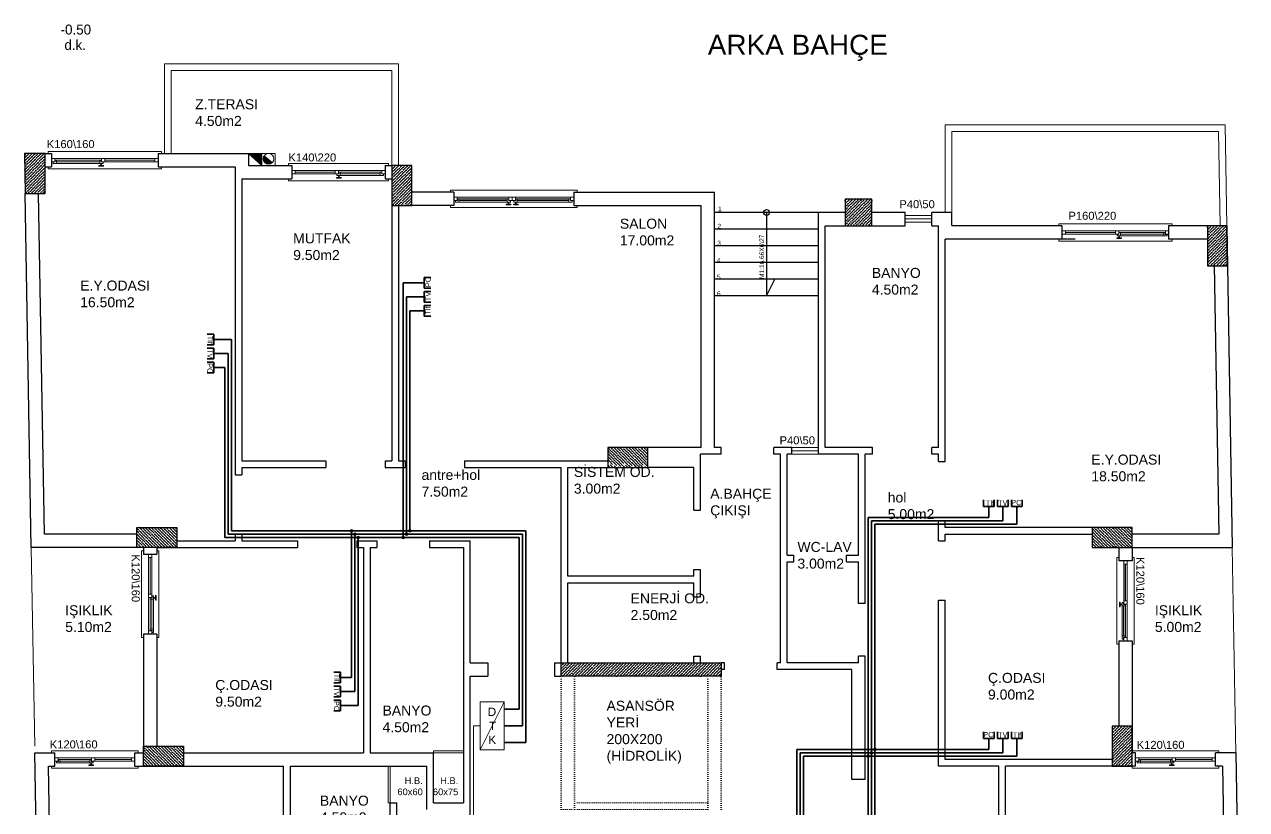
# Model space of a CAD drawing. Header units: millimetres. Extents: x -852 to 3325, y -460 to 1846.
# Drawn here: x -761 to 1072, y 668 to 1846 of the extents above; entities that cross this region are included whole.
import ezdxf

# ---------------------------------------------------------------- set-up
doc = ezdxf.new("R2010")
doc.units = ezdxf.units.MM
doc.linetypes.add('ACAD_ISO07W100', pattern=[3, 0, -3])
for name, color, linetype, lineweight in [('1dış duvar', 19, 'Continuous', 25), ('1YAZI', 24, 'Continuous', 30), ('20', 30, 'Continuous', 0), ('A-AREA-IDEN', 2, 'Continuous', 9), ('ARABA', 143, 'Continuous', 13), ('BACA', 62, 'Continuous', 20), ('ELEKTRİK MALZEME', 150, 'Continuous', 13), ('KAPI-PEN', 16, 'Continuous', 9), ('KOLON', 237, 'Continuous', 30), ('OLCU', 2, 'Continuous', 25), ('ölçü', 56, 'Continuous', 25)]:
    doc.layers.add(name, color=color, linetype=linetype, lineweight=lineweight)
doc.layers.add('IFF-FURN-DETAIL', color=4, linetype='Continuous')
doc.layers.add('TEFRIS', color=253, linetype='Continuous', true_color=0xb3b3b3)
doc.layers.get('OLCU').off()
doc.layers.get('TEFRIS').off()
doc.styles.add('Arial_2', font='arial.ttf', dxfattribs={"height": 0.4})
doc.styles.get("Standard").update_dxf_attribs({"font": 'arial.ttf'})

# ---------------------------------------------------------------- blocks, each defined once
blk = doc.blocks.new('PENCERE120-flat-18')
at = {"layer": 'KAPI-PEN'}
for p, q in [((3113853.2, -2789748.4), (3113898.2, -2789748.4)), ((3113853.2, -2789748.6), (3113898.2, -2789748.6)), ((3113905.7, -2789750.9), (3113960.7, -2789750.9)), ((3113905.7, -2789751.1), (3113960.7, -2789751.1)), ((3113850.7, -2789753.5), (3113900.7, -2789753.5))]:
    blk.add_line(p, q, dxfattribs=at)
for points in [[(3113845.7, -2789751), (3113845.7, -2789741), (3113840.7, -2789741), (3113840.7, -2789738), (3113965.7, -2789738), (3113970.7, -2789738), (3113970.7, -2789741), (3113965.7, -2789741), (3113965.7, -2789761), (3113970.7, -2789761), (3113970.7, -2789764), (3113845.7, -2789764), (3113840.7, -2789764), (3113840.7, -2789761), (3113845.7, -2789761)], [(3113845.7, -2789753.5), (3113850.7, -2789753.5), (3113850.7, -2789748.5), (3113845.7, -2789748.5)], [(3113853.2, -2789746), (3113898.2, -2789746), (3113898.2, -2789751), (3113853.2, -2789751)], [(3113900.7, -2789753.5), (3113905.7, -2789753.5), (3113905.7, -2789748.5), (3113900.7, -2789748.5)], [(3113905.7, -2789748.5), (3113960.7, -2789748.5), (3113960.7, -2789753.5), (3113905.7, -2789753.5)], [(3113960.7, -2789753.5), (3113965.7, -2789753.5), (3113965.7, -2789748.5), (3113960.7, -2789748.5)]]:
    blk.add_lwpolyline(points, close=True, dxfattribs=at)
for points in [[(3113851.1, -2789751), (3113853.2, -2789751), (3113853.2, -2789746), (3113848.2, -2789746), (3113848.2, -2789748.1)], [(3113851.1, -2789751), (3113851.1, -2789748.1), (3113848.2, -2789748.1)], [(3113900.7, -2789746), (3113900.7, -2789743), (3113903.7, -2789743), (3113903.7, -2789742), (3113896.7, -2789742), (3113896.7, -2789743), (3113899.7, -2789743), (3113899.7, -2789746)], [(3113900.4, -2789751), (3113898.2, -2789751), (3113898.2, -2789746), (3113903.2, -2789746), (3113903.2, -2789748.1)], [(3113900.4, -2789751), (3113900.4, -2789748.1), (3113903.2, -2789748.1)]]:
    blk.add_lwpolyline(points, dxfattribs=at)
blk = doc.blocks.new('150')
at = {"layer": 'KAPI-PEN'}
for p, q in [((-52366.6, 1250), (-52426.6, 1250)), ((-52366.6, 1249.8), (-52426.6, 1249.8)), ((-52296.6, 1252.4), (-52361.6, 1252.4)), ((-52299.1, 1247.5), (-52359.1, 1247.5)), ((-52299.1, 1247.3), (-52359.1, 1247.3))]:
    blk.add_line(p, q, dxfattribs=at)
for points in [[(-52291.6, 1249.9), (-52291.6, 1239.9), (-52286.6, 1239.9), (-52286.6, 1236.9), (-52431.6, 1236.9), (-52436.6, 1236.9), (-52436.6, 1239.9), (-52431.6, 1239.9), (-52431.6, 1259.9), (-52436.6, 1259.9), (-52436.6, 1262.9), (-52291.6, 1262.9), (-52286.6, 1262.9), (-52286.6, 1259.9), (-52291.6, 1259.9)], [(-52426.6, 1252.4), (-52431.6, 1252.4), (-52431.6, 1247.4), (-52426.6, 1247.4)], [(-52366.6, 1247.4), (-52426.6, 1247.4), (-52426.6, 1252.4), (-52366.6, 1252.4)], [(-52361.6, 1252.4), (-52366.6, 1252.4), (-52366.6, 1247.4), (-52361.6, 1247.4)], [(-52299.1, 1244.9), (-52359.1, 1244.9), (-52359.1, 1249.9), (-52299.1, 1249.9)], [(-52291.6, 1252.4), (-52296.6, 1252.4), (-52296.6, 1247.4), (-52291.6, 1247.4)]]:
    blk.add_lwpolyline(points, close=True, dxfattribs=at)
for points in [[(-52361.2, 1249.9), (-52361.2, 1247.1), (-52364.1, 1247.1)], [(-52361.2, 1249.9), (-52359.1, 1249.9), (-52359.1, 1244.9), (-52364.1, 1244.9), (-52364.1, 1247.1)], [(-52296.9, 1249.9), (-52299.1, 1249.9), (-52299.1, 1244.9), (-52294.1, 1244.9), (-52294.1, 1247.1)], [(-52296.9, 1249.9), (-52296.9, 1247.1), (-52294.1, 1247.1)], [(-52361.6, 1244.9), (-52361.6, 1241.9), (-52364.6, 1241.9), (-52364.6, 1240.9), (-52357.6, 1240.9), (-52357.6, 1241.9), (-52360.6, 1241.9), (-52360.6, 1244.9)]]:
    blk.add_lwpolyline(points, dxfattribs=at)
blk = doc.blocks.new('PENCERE 220-flat-11')
at = {"layer": 'KAPI-PEN'}
for p, q in [((-2789959.3, -3113689.9), (-2789979.3, -3113689.9)), ((-2789971.8, -3113694.9), (-2789971.8, -3113772.4)), ((-2789966.9, -3113697.4), (-2789966.9, -3113769.9)), ((-2789966.7, -3113697.4), (-2789966.7, -3113769.9)), ((-2789969.4, -3113777.4), (-2789969.4, -3113777.4)), ((-2789969.2, -3113777.4), (-2789969.2, -3113777.4)), ((-2789971.8, -3113864.9), (-2789971.8, -3113782.4)), ((-2789966.9, -3113862.4), (-2789966.9, -3113784.9)), ((-2789966.7, -3113862.4), (-2789966.7, -3113784.9)), ((-2789959.3, -3113869.9), (-2789979.3, -3113869.9))]:
    blk.add_line(p, q, dxfattribs=at)
for points in [[(-2789969.3, -3113869.9), (-2789959.3, -3113869.9), (-2789959.3, -3113874.9), (-2789956.3, -3113874.9), (-2789956.3, -3113689.9), (-2789956.3, -3113684.9), (-2789959.3, -3113684.9), (-2789959.3, -3113689.9), (-2789979.3, -3113689.9), (-2789979.3, -3113684.9), (-2789982.3, -3113684.9), (-2789982.3, -3113869.9), (-2789982.3, -3113874.9), (-2789979.3, -3113874.9), (-2789979.3, -3113869.9)], [(-2789971.8, -3113689.9), (-2789971.8, -3113694.9), (-2789966.8, -3113694.9), (-2789966.8, -3113689.9)], [(-2789964.3, -3113697.4), (-2789964.3, -3113769.9), (-2789969.3, -3113769.9), (-2789969.3, -3113697.4)], [(-2789971.8, -3113777.4), (-2789971.8, -3113772.4), (-2789966.8, -3113772.4), (-2789966.8, -3113777.4)], [(-2789971.8, -3113782.4), (-2789971.8, -3113777.4), (-2789966.8, -3113777.4), (-2789966.8, -3113782.4)], [(-2789966.8, -3113777.4), (-2789966.8, -3113777.4), (-2789971.8, -3113777.4), (-2789971.8, -3113777.4)], [(-2789964.3, -3113862.4), (-2789964.3, -3113784.9), (-2789969.3, -3113784.9), (-2789969.3, -3113862.4)], [(-2789971.8, -3113869.9), (-2789971.8, -3113864.9), (-2789966.8, -3113864.9), (-2789966.8, -3113869.9)]]:
    blk.add_lwpolyline(points, close=True, dxfattribs=at)
for points in [[(-2789969.3, -3113695.2), (-2789966.5, -3113695.2), (-2789966.5, -3113692.4)], [(-2789969.3, -3113695.2), (-2789969.3, -3113697.4), (-2789964.3, -3113697.4), (-2789964.3, -3113692.4), (-2789966.5, -3113692.4)], [(-2789969.3, -3113772.1), (-2789969.3, -3113769.9), (-2789964.3, -3113769.9), (-2789964.3, -3113774.9), (-2789966.5, -3113774.9)], [(-2789969.3, -3113772.1), (-2789966.5, -3113772.1), (-2789966.5, -3113774.9)], [(-2789964.3, -3113772.4), (-2789961.3, -3113772.4), (-2789961.3, -3113775.4), (-2789960.3, -3113775.4), (-2789960.3, -3113768.4), (-2789961.3, -3113768.4), (-2789961.3, -3113771.4), (-2789964.3, -3113771.4)], [(-2789969.3, -3113782.7), (-2789969.3, -3113784.9), (-2789964.3, -3113784.9), (-2789964.3, -3113779.9), (-2789966.5, -3113779.9)], [(-2789969.3, -3113782.7), (-2789966.5, -3113782.7), (-2789966.5, -3113779.9)], [(-2789964.3, -3113782.4), (-2789961.3, -3113782.4), (-2789961.3, -3113779.4), (-2789960.3, -3113779.4), (-2789960.3, -3113786.4), (-2789961.3, -3113786.4), (-2789961.3, -3113783.4), (-2789964.3, -3113783.4)], [(-2789969.3, -3113864.6), (-2789969.3, -3113862.4), (-2789964.3, -3113862.4), (-2789964.3, -3113867.4), (-2789966.5, -3113867.4)], [(-2789969.3, -3113864.6), (-2789966.5, -3113864.6), (-2789966.5, -3113867.4)]]:
    blk.add_lwpolyline(points, dxfattribs=at)
blk = doc.blocks.new('140-5561')
at = {"layer": 'KAPI-PEN'}
for p, q in [((25481.2, 51364.4), (25481.2, 51439.4)), ((25481.4, 51364.4), (25481.4, 51439.4)), ((25478.8, 51289.4), (25478.8, 51359.4)), ((25483.7, 51291.9), (25483.7, 51356.9)), ((25483.9, 51291.9), (25483.9, 51356.9))]:
    blk.add_line(p, q, dxfattribs=at)
for points in [[(25481.3, 51284.4), (25491.3, 51284.4), (25491.3, 51279.4), (25494.3, 51279.4), (25494.3, 51444.4), (25494.3, 51449.4), (25491.3, 51449.4), (25491.3, 51444.4), (25471.3, 51444.4), (25471.3, 51449.4), (25468.3, 51449.4), (25468.3, 51284.4), (25468.3, 51279.4), (25471.3, 51279.4), (25471.3, 51284.4)], [(25478.8, 51439.4), (25478.8, 51444.4), (25483.8, 51444.4), (25483.8, 51439.4)], [(25483.8, 51364.4), (25483.8, 51439.4), (25478.8, 51439.4), (25478.8, 51364.4)], [(25478.8, 51359.4), (25478.8, 51364.4), (25483.8, 51364.4), (25483.8, 51359.4)], [(25486.3, 51291.9), (25486.3, 51356.9), (25481.3, 51356.9), (25481.3, 51291.9)], [(25478.8, 51284.4), (25478.8, 51289.4), (25483.8, 51289.4), (25483.8, 51284.4)]]:
    blk.add_lwpolyline(points, close=True, dxfattribs=at)
for points in [[(25481.3, 51359.1), (25484.1, 51359.1), (25484.1, 51361.9)], [(25481.3, 51359.1), (25481.3, 51356.9), (25486.3, 51356.9), (25486.3, 51361.9), (25484.1, 51361.9)], [(25486.3, 51359.4), (25489.3, 51359.4), (25489.3, 51362.4), (25490.3, 51362.4), (25490.3, 51355.4), (25489.3, 51355.4), (25489.3, 51358.4), (25486.3, 51358.4)], [(25481.3, 51289.8), (25481.3, 51291.9), (25486.3, 51291.9), (25486.3, 51286.9), (25484.1, 51286.9)], [(25481.3, 51289.8), (25484.1, 51289.8), (25484.1, 51286.9)]]:
    blk.add_lwpolyline(points, dxfattribs=at)

msp = doc.modelspace()

# ---------------------------------------------------------------- hatches: boundary and pattern name
at = {"layer": 'BACA'}
for points in [[(-405.2, 1634.6), (-405.2, 1652.6), (-425.2, 1652.6)], [(-401.3, 1649.7), (-389.1, 1639.4, -0.698933), (-403.2, 1644.6, -0.177209)]]:
    msp.add_hatch(color=256, dxfattribs=at).paths.add_polyline_path(points)
at = {"layer": 'IFF-FURN-DETAIL'}
h = msp.add_hatch(color=256, dxfattribs=at)
h.dxf.hatch_style = 1
h.paths.add_polyline_path([(-268.8, 1086.5, 1), (-272.8, 1086.5, 1)])
h = msp.add_hatch(color=256, dxfattribs=at)
h.dxf.hatch_style = 1
h.paths.add_polyline_path([(-263.8, 1081.5, 1), (-267.8, 1081.5, 1)])
h = msp.add_hatch(color=256, dxfattribs=at)
h.dxf.hatch_style = 1
h.paths.add_polyline_path([(-186.3, 1081.5, 1), (-190.3, 1081.5, 1)])
h = msp.add_hatch(color=256, dxfattribs=at)
h.dxf.hatch_style = 1
h.paths.add_polyline_path([(-181.3, 1086.5, 1), (-185.3, 1086.5, 1)])
h = msp.add_hatch(color=256, dxfattribs=at)
h.dxf.hatch_style = 1
h.paths.add_polyline_path([(-258.8, 1076.5, 1), (-262.8, 1076.5, 1)])
h = msp.add_hatch(color=256, dxfattribs=at)
h.dxf.hatch_style = 1
h.paths.add_polyline_path([(-191.3, 1076.5, 1), (-195.3, 1076.5, 1)])
h = msp.add_hatch(color=256, dxfattribs=at)
h.dxf.hatch_style = 1
h.paths.add_polyline_path([(511.2, 753.5, 1), (507.2, 753.5, 1)])
h = msp.add_hatch(color=256, dxfattribs=at)
h.dxf.hatch_style = 1
h.paths.add_polyline_path([(516.2, 758.5, 1), (512.2, 758.5, 1)])
h = msp.add_hatch(color=256, dxfattribs=at)
h.dxf.hatch_style = 1
h.paths.add_polyline_path([(506.2, 748.5, 1), (502.2, 748.5, 1)])
at = {"layer": 'KOLON', "lineweight": 25}
h = msp.add_hatch(dxfattribs=at)
h.set_pattern_fill('ANSI36', color=0)
h.set_pattern_definition([(45, (38298.197, 1851.9285), (1.68379802, 6.17392608), [7.9375, -1.5875, 0, -1.5875])])
h.paths.add_polyline_path([(-760.3, 1592.6), (-730.3, 1592.6), (-730.3, 1652.6), (-761.3, 1652.6)])
h = msp.add_hatch(dxfattribs=at)
h.set_pattern_fill('ANSI36', color=0)
h.set_pattern_definition([(45, (38848.2824, 1833.9578), (1.68379802, 6.17392608), [7.9375, -1.5875, 0, -1.5875])])
h.paths.add_polyline_path([(-210.2, 1574.7), (-180.2, 1574.7), (-180.2, 1634.6), (-210.2, 1634.6)])
h = msp.add_hatch(dxfattribs=at)
h.set_pattern_fill('ANSI36', color=0)
h.set_pattern_definition([(45, (37844.5237, -242.2928), (1.68379802, 6.17392608), [7.9375, -1.5875, 0, -1.5875])])
h.paths.add_polyline_path([(469.8, 1584), (469.8, 1544), (509.8, 1544), (509.8, 1584)])
h = msp.add_hatch(dxfattribs=at)
h.set_pattern_fill('ANSI36', color=0)
h.set_pattern_definition([(45, (40071.3233, 1743.2797), (1.68379802, 6.17392608), [7.9375, -1.5875, 0, -1.5875])])
h.paths.add_polyline_path([(1012.8, 1484), (1042.9, 1484), (1041.8, 1544), (1012.8, 1544)])
h = msp.add_hatch(dxfattribs=at)
h.set_pattern_fill('ANSI36', color=0, angle=-90)
h.set_pattern_definition([(315, (372.8274, -37847.035), (6.17392608, -1.68379802), [7.9375, -1.5875, 0, -1.5875])])
h.paths.add_polyline_path([(113.5, 1211.5), (113.5, 1181.5), (173.5, 1181.5), (173.5, 1211.5)])
h = msp.add_hatch(dxfattribs=at)
h.set_pattern_fill('ANSI36', color=0, angle=90)
h.set_pattern_definition([(135, (-567.0084, 40119.961), (-6.17392608, 1.68379802), [7.9375, -1.5875, 0, -1.5875])])
h.paths.add_polyline_path([(-592.7, 1061.5), (-592.7, 1091.5), (-532.7, 1091.5), (-532.7, 1061.5)])
h = msp.add_hatch(dxfattribs=at)
h.set_pattern_fill('ANSI36', color=0, angle=90)
h.set_pattern_definition([(135, (640.4916, 40119.961), (-6.17392608, 1.68379802), [7.9375, -1.5875, 0, -1.5875])])
h.paths.add_polyline_path([(899.8, 1061.5), (899.8, 1091.5), (839.8, 1091.5), (839.8, 1061.5)])
h = msp.add_hatch(dxfattribs=at)
h.set_pattern_fill('ANSI36', color=0)
h.set_pattern_definition([(45, (40236.5206, -272.2928), (1.68379802, 6.17392608), [7.9375, -1.5875, 0, -1.5875])])
h.paths.add_polyline_path([(43.5, 868.5), (43.5, 888.5), (283.5, 888.5), (283.5, 868.5)])
h = msp.add_hatch(dxfattribs=at)
h.set_pattern_fill('ANSI36', color=0)
h.set_pattern_definition([(45, (39928.2824, 992.756), (1.68379802, 6.17392608), [7.9375, -1.5875, 0, -1.5875])])
h.paths.add_polyline_path([(869.8, 733.5), (899.8, 733.5), (899.8, 793.5), (869.8, 793.5)])
h = msp.add_hatch(dxfattribs=at)
h.set_pattern_fill('ANSI36', color=0, angle=90)
h.set_pattern_definition([(135, (-557.0084, 39791.961), (-6.17392608, 1.68379802), [7.9375, -1.5875, 0, -1.5875])])
h.paths.add_polyline_path([(-582.7, 733.5), (-582.7, 763.5), (-522.7, 763.5), (-522.7, 733.5)])

# ---------------------------------------------------------------- linework, layer by layer
at = {"layer": '1dış duvar', "color": 0}
for p, q in [((-730.3, 1652.6), (-720.8, 1652.6)), ((-560.8, 1652.6), (-425.2, 1652.6)), ((-425.2, 1652.6), (-425.2, 1634.6)), ((-730.3, 1632.6), (-720.8, 1632.6)), ((-425.2, 1634.6), (-360.2, 1634.6)), ((273.6, 1211.5), (273.6, 1594.7)), ((-751.1, 1061.5), (-760.3, 1592.6)), ((253.6, 1211.5), (253.6, 1574.7)), ((429.8, 1201.5), (429.8, 1564)), ((469.8, 1564), (429.8, 1564)), ((559.8, 1564), (509.8, 1564)), ((559.8, 1544), (559.8, 1564)), ((629.8, 1564), (599.8, 1564)), ((439.8, 1211.5), (439.8, 1544)), ((439.8, 1544), (559.8, 1544)), ((599.8, 1544), (609.8, 1544)), ((389.8, 1201.5), (389.8, 1211.5)), ((252.5, 1117.5), (252.5, 1201.5)), ((372.5, 888.5), (372.5, 1201.5)), ((382.5, 1050), (382.5, 1201.5)), ((-592.7, 1081.5), (-731.4, 1081.5)), ((619.8, 1081.5), (839.8, 1081.5)), ((-92.7, 888.5), (-92.7, 1071.5)), ((-582.7, 1061.5), (-751.1, 1061.5)), ((-252.7, 1061.5), (-252.7, 753.5)), ((-242.7, 1061.5), (-242.7, 753.5)), ((-102.7, 1061.5), (-102.7, 678.5)), ((899.8, 1061.5), (1050.1, 1061.5)), ((252.5, 987.5), (252.5, 1028.5)), ((382.5, 888.5), (382.5, 1040)), ((43.5, 1008.5), (43.5, 1008.5)), ((53.5, 1008.5), (242.5, 1008.5)), ((252.5, 888.5), (252.5, 898.5)), ((499.8, 713.5), (499.8, 898.5)), ((33.5, 888.5), (43.5, 888.5)), ((43.5, 888.5), (113.5, 888.5)), ((288.5, 888.5), (283.5, 888.5)), ((372.5, 888.5), (367.5, 888.5)), ((489.8, 888.5), (382.5, 888.5)), ((33.5, 868.5), (43.5, 868.5)), ((288.5, 878.5), (283.5, 878.5)), ((479.8, 878.5), (367.5, 878.5)), ((-362.7, 733.5), (-362.7, 423.5)), ((699.8, 562.5), (699.8, 733.5)), ((709.8, 562.5), (709.8, 733.5)), ((-212.7, 423.5), (-212.7, 678.5)), ((-212.7, 678.5), (-202.7, 678.5)), ((-147.7, 678.5), (-102.7, 678.5))]:
    msp.add_line(p, q, dxfattribs=at)
for points in [[(-720.8, 1652.6), (-720.8, 1632.6)], [(-560.8, 1652.6), (-560.8, 1632.6)], [(-560.8, 1632.6), (-445.2, 1632.6)], [(-445.2, 1632.6), (-445.2, 1170.5)], [(-360.2, 1634.6), (-360.2, 1614.6)], [(-220.2, 1634.6), (-210.2, 1634.6)], [(-220.2, 1634.6), (-220.2, 1614.6)], [(-435.2, 1614.6), (-360.2, 1614.6)], [(-435.2, 1614.6), (-435.2, 1191.5)], [(-220.2, 1614.6), (-210.2, 1614.6)], [(-210.2, 1622.6), (-210.2, 1191.5)], [(-117.2, 1594.7), (-180.2, 1594.7)], [(-117.2, 1594.7), (-117.2, 1574.7)], [(62.8, 1594.7), (273.6, 1594.7)], [(62.8, 1594.7), (62.8, 1574.7)], [(-731.4, 1081.5), (-740.3, 1592.6)], [(-200.2, 1574.7), (-200.2, 1191.5)], [(-117.2, 1574.7), (-180.2, 1574.7)], [(62.8, 1574.7), (253.6, 1574.7)], [(599.8, 1544), (599.8, 1564)], [(629.8, 1544.3), (629.8, 1564)], [(609.8, 1211.5), (609.8, 1544)], [(794.7, 1544), (629.8, 1544)], [(794.7, 1544), (794.7, 1524)], [(1012.8, 1544), (954.7, 1544)], [(954.7, 1544), (954.7, 1524)], [(1041.8, 1544), (1050.1, 1061.5)], [(619.8, 1190.5), (619.8, 1524)], [(814.7, 1524), (619.8, 1524)], [(1012.8, 1524), (954.7, 1524)], [(1022.9, 1485), (1029.8, 1081.5), (899.8, 1081.5)], [(253.6, 1211.5), (173.5, 1211.5)], [(283.6, 1211.5), (273.6, 1211.5)], [(283.6, 1201.5), (283.6, 1211.5)], [(389.8, 1211.5), (362.6, 1211.5)], [(362.6, 1201.5), (362.6, 1211.5)], [(510.8, 1211.5), (439.8, 1211.5)], [(510.8, 1201.5), (510.8, 1211.5)], [(609.8, 1211.5), (599.8, 1211.5)], [(599.8, 1201.5), (599.8, 1211.5)], [(-435.2, 1191.5), (-309.2, 1191.5)], [(-309.2, 1191.5), (-309.2, 1181.5)], [(-220.2, 1191.5), (-210.2, 1191.5)], [(-220.2, 1191.5), (-220.2, 1181.5)], [(-200.2, 1191.5), (-190.2, 1191.5)], [(-190.2, 1191.5), (-190.2, 1181.5)], [(-101.2, 1191.5), (113.5, 1191.5)], [(-101.2, 1191.5), (-101.2, 1181.5)], [(283.6, 1201.5), (252.5, 1201.5)], [(372.5, 1201.5), (362.6, 1201.5)], [(389.8, 1201.5), (382.5, 1201.5)], [(489.8, 1201.5), (429.8, 1201.5)], [(489.8, 1050), (489.8, 1201.5)], [(510.8, 1201.5), (499.8, 1201.5)], [(499.8, 977.5), (499.8, 1201.5)], [(609.8, 1201.5), (599.8, 1201.5)], [(609.8, 1190.5), (609.8, 1201.5)], [(609.8, 1191.5), (609.8, 1201.5)], [(-435.2, 1181.5), (-309.2, 1181.5)], [(-435.2, 1181.5), (-435.2, 1170.5)], [(-220.2, 1181.5), (-190.2, 1181.5)], [(-101.2, 1181.5), (43.5, 1181.5)], [(43.5, 1008.5), (43.5, 1181.5)], [(53.5, 1181.5), (113.5, 1181.5)], [(53.5, 1018.5), (53.5, 1181.5)], [(242.5, 1181.5), (173.5, 1181.5)], [(242.5, 1117.5), (242.5, 1181.5)], [(609.8, 1190.5), (619.8, 1190.5)], [(-445.2, 1170.5), (-435.2, 1170.5)], [(242.5, 1117.5), (252.5, 1117.5)], [(609.8, 1071.5), (609.8, 1101.5)], [(609.8, 1101.5), (619.8, 1101.5)], [(619.8, 1091.5), (619.8, 1101.5)], [(-445.2, 1081.5), (-445.2, 1071.5)], [(-445.2, 1081.5), (-435.2, 1081.5)], [(-435.2, 1081.5), (-435.2, 1071.5)], [(839.8, 1091.5), (619.8, 1091.5)], [(619.8, 1071.5), (619.8, 1081.5)], [(-532.7, 1071.5), (-445.2, 1071.5)], [(-435.2, 1071.5), (-351.7, 1071.5)], [(-351.7, 1071.5), (-351.7, 1061.5)], [(-262.7, 1071.5), (-232.7, 1071.5)], [(-262.7, 1071.5), (-262.7, 1061.5)], [(-232.7, 1071.5), (-232.7, 1061.5)], [(-153.7, 1071.5), (-92.7, 1071.5)], [(-153.7, 1071.5), (-153.7, 1061.5)], [(609.8, 1071.5), (619.8, 1071.5)], [(-582.7, 1061.5), (-582.7, 1051.5)], [(-582.7, 1051.5), (-562.7, 1051.5)], [(-562.7, 1061.5), (-351.7, 1061.5)], [(-562.7, 1061.5), (-562.7, 1051.5)], [(-262.7, 1061.5), (-252.7, 1061.5)], [(-242.7, 1061.5), (-232.7, 1061.5)], [(-153.7, 1061.5), (-102.7, 1061.5)], [(382.5, 1050), (392.5, 1050)], [(392.5, 1040), (392.5, 1050)], [(471.5, 1050), (489.8, 1050)], [(471.5, 1040), (471.5, 1050)], [(879.8, 1061.5), (879.8, 1041.5)], [(899.8, 1061.5), (899.8, 1041.5)], [(242.5, 1018.5), (242.5, 1028.5)], [(242.5, 1028.5), (252.5, 1028.5)], [(382.5, 1040), (392.5, 1040)], [(471.5, 1040), (489.8, 1040)], [(489.8, 977.5), (489.8, 1040)], [(899.8, 1041.5), (879.8, 1041.5)], [(43.5, 888.5), (43.5, 1008.5)], [(242.5, 1018.5), (53.5, 1018.5)], [(53.5, 888.5), (53.5, 1008.5)], [(242.5, 987.5), (242.5, 1008.5)], [(242.5, 987.5), (252.5, 987.5)], [(499.8, 977.5), (489.8, 977.5)], [(699.8, 733.5), (609.8, 733.5), (609.8, 982.5)], [(609.8, 982.5), (619.8, 982.5)], [(869.9, 743.5), (619.8, 743.5), (619.8, 982.5)], [(-582.7, 931.5), (-582.7, 753.5)], [(-562.7, 931.5), (-582.7, 931.5)], [(-562.7, 931.5), (-562.7, 763.5)], [(879.8, 921.5), (879.8, 793.5)], [(879.8, 921.5), (899.8, 921.5)], [(899.8, 921.5), (899.8, 753.5)], [(242.5, 888.5), (242.5, 898.5)], [(242.5, 898.5), (252.5, 898.5)], [(489.8, 888.5), (489.8, 898.5)], [(499.8, 898.5), (489.8, 898.5)], [(-92.7, 888.5), (-66.5, 888.5)], [(-66.5, 888.5), (-66.5, 868.5)], [(33.5, 888.5), (33.5, 868.5)], [(288.5, 878.5), (288.5, 888.5)], [(367.5, 878.5), (367.5, 888.5)], [(-92.7, 548.5), (-92.7, 868.5)], [(-92.7, 868.5), (-66.5, 868.5)], [(479.8, 713.5), (479.8, 878.5)], [(-745.7, 753.5), (-715.8, 753.5)], [(-729.2, -196.5), (-745.7, 753.5)], [(-715.8, 733.5), (-715.8, 753.5)], [(-595.8, 753.5), (-582.7, 753.5)], [(-595.8, 733.5), (-595.8, 753.5)], [(-522.7, 753.5), (-252.7, 753.5)], [(-242.7, 753.5), (-147.7, 753.5)], [(-147.7, 678.5), (-147.7, 753.5)], [(904.9, 753.5), (899.8, 753.5)], [(904.9, 733.5), (904.9, 753.5)], [(1055.4, 753.5), (1024.9, 753.5)], [(1024.9, 733.5), (1024.9, 753.5)], [(1055.4, 753.5), (1071.6, -196.5)], [(-725.4, 733.5), (-715.8, 733.5)], [(-718.8, 353.5), (-725.4, 733.5)], [(-595.8, 733.5), (-372.7, 733.5)], [(-382.7, 423.5), (-372.7, 423.5), (-372.7, 733.5)], [(-362.7, 733.5), (-157.7, 733.5)], [(-157.7, 668.5), (-157.7, 733.5)], [(699.8, 733.5), (664.8, 733.5)], [(904.9, 733.5), (709.8, 733.5)], [(1035.7, 733.5), (1024.9, 733.5)], [(1035.7, 733.5), (1042.2, 353.5)], [(499.8, 713.5), (479.8, 713.5)], [(-202.7, 563.5), (-202.7, 678.5)]]:
    msp.add_lwpolyline(points, dxfattribs=at)
at = {"layer": '1dış duvar', "color": 0, "lineweight": 20}
for points in [[(-751.1, 1061.5), (-745.9, 763.5)], [(1055.4, 753.5), (1050.1, 1061.5)]]:
    msp.add_lwpolyline(points, dxfattribs=at)
at = {"layer": 'ARABA', "linetype": 'ACAD_ISO07W100'}
for p, q in [((283.5, 668.5), (283.5, 883.5)), ((43.5, 668.5), (43.5, 868.5)), ((263.5, 668.5), (263.5, 868.5))]:
    msp.add_line(p, q, dxfattribs=at)
at = {"layer": 'ARABA'}
for points in [[(-200.2, 1762.1), (-200.2, 1787.1), (-551.1, 1787.2), (-551.1, 1652.6)], [(-200.2, 1634.6), (-200.2, 1787.1), (-551.1, 1787.2), (-551.1, 1652.6)], [(-210.2, 1762.1), (-210.2, 1777.1), (-541.1, 1777.2), (-541.1, 1652.6)], [(-210.2, 1634.6), (-210.2, 1777.1), (-541.1, 1777.2), (-541.1, 1652.6)], [(619.8, 1564), (619.8, 1695.6)], [(1039.3, 1695.6), (619.8, 1695.6)], [(1041.8, 1544), (1039.3, 1695.6)], [(629.8, 1564), (629.8, 1685.6)], [(1029.4, 1685.6), (629.8, 1685.6)], [(1031.8, 1543.8), (1029.4, 1685.6)]]:
    msp.add_lwpolyline(points, dxfattribs=at)
at = {"layer": 'ARABA', "linetype": 'ACAD_ISO07W100'}
for points in [[(43.5, 668.5), (63.5, 668.5), (63.5, 868.5)], [(263.5, 678.5), (63.5, 678.5)], [(263.5, 668.5), (63.5, 668.5)]]:
    msp.add_lwpolyline(points, dxfattribs=at)
at = {"layer": 'BACA'}
for p, q in [((-425.2, 1652.6), (-405.2, 1634.6)), ((-405.2, 1634.6), (-405.2, 1652.6)), ((-385.2, 1634.6), (-385.2, 1652.6))]:
    msp.add_line(p, q, dxfattribs=at)
for points in [[(-405.2, 1634.6), (-425.2, 1634.6), (-425.2, 1652.6), (-405.2, 1652.6)], [(-385.2, 1634.6), (-405.2, 1634.6), (-405.2, 1652.6), (-385.2, 1652.6)]]:
    msp.add_lwpolyline(points, close=True, dxfattribs=at)
msp.add_circle((-395.2, 1644.6), 8, dxfattribs=at)
at = {"layer": 'ELEKTRİK MALZEME', "color": 4, "lineweight": 35}
for p, q in [((-161.9, 1466.7), (-161.9, 1450.7)), ((-161.9, 1466.7), (-151.9, 1466.7)), ((-161.9, 1458.7), (-193.3, 1458.7)), ((-193.3, 1458.7), (-193.3, 1246.9)), ((-161.9, 1450.7), (-151.9, 1450.7)), ((-161.9, 1416.7), (-183.3, 1416.7)), ((-183.3, 1416.7), (-183.3, 1256.9)), ((-161.9, 1408.7), (-161.9, 1424.7)), ((-161.9, 1424.7), (-151.9, 1424.7)), ((-161.9, 1408.7), (-151.9, 1408.7)), ((-477.2, 1381.4), (-487.2, 1381.4)), ((-477.2, 1381.4), (-477.2, 1365.4)), ((-477.2, 1365.4), (-487.2, 1365.4)), ((-477.2, 1373.4), (-450.8, 1373.4)), ((-450.8, 1373.4), (-450.8, 1086.5)), ((-477.2, 1339.4), (-487.2, 1339.4)), ((-477.2, 1323.4), (-477.2, 1339.4)), ((-477.2, 1323.4), (-487.2, 1323.4)), ((-477.2, 1331.4), (-460.8, 1331.4)), ((-460.8, 1331.4), (-460.8, 1076.5)), ((-193.3, 1246.9), (-193.3, 1076.5)), ((-183.3, 1256.9), (-183.3, 1086.5)), ((677, 1122.9), (677, 1132.9)), ((677, 1122.9), (693, 1122.9)), ((685, 1122.9), (685, 1106.5)), ((693, 1122.9), (693, 1132.9)), ((719, 1122.9), (719, 1132.9)), ((735, 1122.9), (719, 1122.9)), ((727, 1122.9), (727, 1096.5)), ((735, 1122.9), (735, 1132.9)), ((504.2, 50.3), (504.2, 1106.5)), ((685, 1106.5), (504.2, 1106.5)), ((-450.8, 1086.5), (-9.6, 1086.5)), ((-270.8, 866.6), (-270.8, 1086.5)), ((-9.6, 768.9), (-9.6, 1086.5)), ((514.2, 92.3), (514.2, 1096.5)), ((727, 1096.5), (514.2, 1096.5)), ((-460.8, 1076.5), (-19.6, 1076.5)), ((-260.8, 824.6), (-260.8, 1076.5)), ((-19.6, 818.9), (-19.6, 1076.5)), ((-287.2, 874.6), (-297.2, 874.6)), ((-287.2, 874.6), (-287.2, 858.6)), ((-287.2, 866.6), (-270.8, 866.6)), ((-287.2, 858.6), (-297.2, 858.6)), ((-287.2, 832.6), (-297.2, 832.6)), ((-287.2, 816.6), (-287.2, 832.6)), ((-287.2, 816.6), (-297.2, 816.6)), ((-287.2, 824.6), (-260.8, 824.6)), ((-41.7, 818.9), (-19.6, 818.9)), ((677, 774.9), (677, 784.9)), ((677, 774.9), (693, 774.9)), ((685, 774.9), (685, 758.5)), ((693, 774.9), (693, 784.9)), ((719, 774.9), (719, 784.9)), ((735, 774.9), (719, 774.9)), ((727, 774.9), (727, 748.5)), ((735, 774.9), (735, 784.9)), ((-41.7, 768.9), (-9.6, 768.9)), ((685, 758.5), (397.1, 758.5)), ((397.1, 583.5), (397.1, 758.5)), ((727, 748.5), (407.1, 748.5)), ((407.1, 633.5), (407.1, 748.5))]:
    msp.add_line(p, q, dxfattribs=at)
at = {"layer": 'ELEKTRİK MALZEME', "color": 3, "lineweight": 35}
for p, q in [((-161.9, 1437.7, 0), (-188.3, 1437.7)), ((-188.3, 1437.7), (-188.3, 1251.9)), ((-161.9, 1429.7, 0), (-161.9, 1445.7, 0)), ((-161.9, 1445.7, 0), (-151.9, 1445.7, 0)), ((-161.9, 1429.7, 0), (-151.9, 1429.7, 0)), ((-477.2, 1360.4, 0), (-487.2, 1360.4, 0)), ((-477.2, 1360.4, 0), (-477.2, 1344.4, 0)), ((-477.2, 1344.4, 0), (-487.2, 1344.4, 0)), ((-477.2, 1352.4, 0), (-455.8, 1352.4)), ((-455.8, 1352.4), (-455.8, 1081.5)), ((-188.3, 1251.9), (-188.3, 1081.5)), ((698, 1122.9, 0), (698, 1132.9, 0)), ((698, 1122.9, 0), (714, 1122.9, 0)), ((706, 1122.9, 0), (706, 1101.5)), ((714, 1122.9, 0), (714, 1132.9, 0)), ((509.2, 71.3), (509.2, 1101.5)), ((706, 1101.5), (509.2, 1101.5)), ((-455.8, 1081.5), (-14.6, 1081.5)), ((-265.8, 845.6), (-265.8, 1081.5)), ((-14.6, 793.9), (-14.6, 1081.5)), ((-287.2, 853.6), (-297.2, 853.6)), ((-287.2, 853.6), (-287.2, 837.6)), ((-287.2, 845.6), (-265.8, 845.6)), ((-287.2, 837.6), (-297.2, 837.6)), ((-41.7, 793.9), (-14.6, 793.9)), ((698, 774.9, 0), (698, 784.9, 0)), ((698, 774.9, 0), (714, 774.9, 0)), ((706, 774.9, 0), (706, 753.5)), ((714, 774.9, 0), (714, 784.9, 0)), ((706, 753.5), (402.1, 753.5)), ((402.1, 608.5), (402.1, 753.5))]:
    msp.add_line(p, q, dxfattribs=at)
at = {"layer": 'ELEKTRİK MALZEME', "lineweight": 20}
msp.add_line((-41.7, 829.9), (-77.7, 757.9), dxfattribs=at)
at = {"layer": 'ELEKTRİK MALZEME'}
for p, q in [((-77.7, 793.9), (-87.7, 793.9)), ((-87.7, 793.9), (-87.7, 553.5))]:
    msp.add_line(p, q, dxfattribs=at)
at = {"layer": 'ELEKTRİK MALZEME', "lineweight": 20}
msp.add_lwpolyline([(-77.7, 829.9), (-41.7, 829.9), (-41.7, 757.9), (-77.7, 757.9)], close=True, dxfattribs=at)
at = {"layer": 'ELEKTRİK MALZEME'}
for centre in [(-270.8, 1086.5), (-265.8, 1081.5), (-188.3, 1081.5), (-183.3, 1086.5), (-260.8, 1076.5), (-193.3, 1076.5), (509.2, 753.5), (514.2, 758.5), (504.2, 748.5)]:
    msp.add_circle(centre, 2, dxfattribs=at)
at = {"layer": 'KAPI-PEN'}
for points in [[(1041.9, 1544), (1039.3, 1695.6), (619.8, 1695.6), (619.8, 1564)], [(560, 1559.7), (600, 1559.7)], [(559.8, 1554.7), (599.8, 1554.7)], [(559.8, 1549.7), (599.8, 1549.7)], [(389.8, 1211.5), (429.8, 1211.5)], [(389.8, 1206.5), (429.8, 1206.5)], [(389.8, 1201.5), (429.8, 1201.5)], [(-147.7, 753.5), (-102.7, 753.5), (-102.7, 756.5), (-147.7, 756.5), (-147.7, 753.5)], [(-212.7, 678.5), (-212.7, 733.5), (-215.7, 733.5), (-215.7, 678.5), (-212.7, 678.5)]]:
    msp.add_lwpolyline(points, dxfattribs=at)
at = {"layer": 'KOLON', "color": 0}
for points in [[(-760.3, 1592.6), (-730.3, 1592.6), (-730.3, 1652.6), (-761.3, 1652.6), (-760.3, 1592.6)], [(-210.2, 1574.7), (-180.2, 1574.7), (-180.2, 1634.6), (-210.2, 1634.6), (-210.2, 1574.7)], [(469.8, 1584), (469.8, 1544), (509.8, 1544), (509.8, 1584), (469.8, 1584)], [(1012.8, 1484), (1042.9, 1484), (1041.8, 1544), (1012.8, 1544), (1012.8, 1484)], [(113.5, 1211.5), (113.5, 1181.5), (173.5, 1181.5), (173.5, 1211.5), (113.5, 1211.5)], [(-592.7, 1061.5), (-592.7, 1091.5), (-532.7, 1091.5), (-532.7, 1061.5), (-592.7, 1061.5)], [(899.8, 1061.5), (899.8, 1091.5), (839.8, 1091.5), (839.8, 1061.5), (899.8, 1061.5)], [(43.5, 868.5), (43.5, 888.5), (283.5, 888.5), (283.5, 868.5), (43.5, 868.5)], [(869.8, 733.5), (899.8, 733.5), (899.8, 793.5), (869.8, 793.5), (869.8, 733.5)], [(-582.7, 733.5), (-582.7, 763.5), (-522.7, 763.5), (-522.7, 733.5), (-582.7, 733.5)]]:
    msp.add_lwpolyline(points, dxfattribs=at)
at = {"layer": 'ölçü'}
for points in [[(429.8, 1564), (273.6, 1564)], [(351.7, 1564), (351.7, 1439), (364, 1464)], [(429.8, 1539), (273.6, 1539)], [(429.8, 1514), (273.6, 1514)], [(429.8, 1489), (273.6, 1489)], [(429.8, 1464), (273.6, 1464)], [(429.8, 1439), (273.6, 1439)]]:
    msp.add_lwpolyline(points, dxfattribs=at)
msp.add_circle((351.7, 1564), 4.43, dxfattribs=at)

# ---------------------------------------------------------------- block references
at = {"layer": '1dış duvar', "color": 0, "rotation": 270}
msp.add_blockref('140-5561', (-52005.2, 27123.9), dxfattribs=at)
at = {"layer": '1dış duvar', "color": 0, "xscale": -1, "rotation": 90}
msp.add_blockref('140-5561', (52239.2, 27015.3), dxfattribs=at)
at = {"layer": 'OLCU'}
msp.add_blockref('150', (52071.4, 374.7), dxfattribs=at)
at = {"layer": 'TEFRIS', "xscale": -1}
for name, p, rotation in [('PENCERE 220-flat-11', (-3113807.1, -2788384.6), 90), ('PENCERE120-flat-18', (2789178.3, -3112914.3), 270), ('PENCERE120-flat-18', (-3114561.6, -2789007.5), 180), ('PENCERE120-flat-18', (-3112940.8, -2789007.5), 180)]:
    msp.add_blockref(name, p, dxfattribs=dict(at, rotation=rotation))
at = {"layer": 'TEFRIS', "rotation": 90.00000000000003}
msp.add_blockref('PENCERE120-flat-18', (-2788861.2, -3112924.3), dxfattribs=at)

# ---------------------------------------------------------------- texts
at = {"layer": '1YAZI'}
for s, width, heights, insert, char_height, attachment_point in [('ARKA BAHÇE', 689.312, [0], (263.5, 1830.6), 30, 1), ('Z.TERASI\\P4.50m2', 132.548, [0], (-505.3, 1733.9), 15, 1), ('1', 134.237, [0], (278.8, 1573), 7, 1), ('SALON\\P17.00m2', 71.533, [0], (131.7, 1554.7), 15, 1), ('2', 134.237, [0], (278.1, 1547), 7, 1), ('MUTFAK\\P9.50m2', 132.548, [0], (-358.3, 1532.7), 15, 1), ('3', 134.237, [0], (277.7, 1521.7), 7, 1), ('4', 134.237, [0], (277.3, 1496), 7, 1), ('5', 134.237, [0], (277.3, 1471), 7, 1), ('BANYO\\P4.50m2', 132.548, [0], (509.6, 1480.9), 15, 1), ('E.Y.ODASI\\P16.50m2', 132.548, [0], (-677.7, 1461.9), 15, 1), ('6', 134.237, [0], (277.3, 1446), 7, 1), ('E.Y.ODASI\\P18.50m2', 132.548, [0], (838.8, 1200.9), 15, 1), ('antre+hol\\P7.50m2', 132.548, [0], (-165.8, 1177.9), 15, 1), ('SİSTEM OD.\\P3.00m2', 132.548, [0], (62.7, 1182.4), 15, 1), ('A.BAHÇE ÇIKIŞI', 134.237, [0], (267.2, 1149.7), 15, 1), ('hol\\P5.00m2', 132.548, [0], (533.4, 1144.1), 15, 1), ('WC-LAV\\P3.00m2', 132.548, [0], (398, 1069.9), 15, 1), ('ENERJİ OD.\\P2.50m2', 132.548, [0], (147.8, 992.8), 15, 1), ('IŞIKLIK\\P5.10m2', 132.548, [0], (-700.2, 974.9), 15, 1), ('IŞIKLIK\\P5.00m2', 132.548, [0], (934.1, 974.9), 15, 1), ('Ç.ODASI\\P9.50m2', 132.548, [0], (-475.1, 862.8), 15, 1), ('Ç.ODASI\\P9.00m2', 132.548, [0], (683.8, 873.5), 15, 1), ('ASANSÖR YERİ 200X200\\P(HİDROLİK)', 132.548, [0], (111.7, 831.6), 15, 1), ('BANYO\\P4.50m2', 132.548, [0], (-224.3, 824.5), 15, 1), ('H.B.\\P60x60', 132.548, [27.4], (-163.9, 716.7), 10, 3), ('H.B.\\P60x75', 132.548, [27.4], (-110.7, 716.7), 10, 3), ('BANYO\\P4.50m2', 132.548, [0], (-318.2, 689.3), 15, 1)]:
    msp.add_mtext_dynamic_manual_height_columns(s, width=width, gutter_width=12.5, heights=heights, dxfattribs=dict(at, insert=insert, char_height=char_height, attachment_point=attachment_point))
for s, width, insert, char_height, attachment_point, rotation in [('K160\\\\160', 187.111, (-656.1, 1672.6), 12, 3, 0), ('K140\\\\220', 187.111, (-293.7, 1652.6), 12, 3, 0), ('P40\\\\50', 187.111, (604, 1582.5), 12, 3, 0), ('P160\\\\220', 187.111, (876.2, 1565.1), 12, 3, 0), ('M1:16.66X6\\\\27', 134.237, (341, 1464.4), 7, 1, 90), ('P40\\\\50', 187.111, (424.3, 1228.3), 12, 3, 0), ('K120\\\\160', 187.111, (-588.4, 979.5), 12, 3, 270), ('K120\\\\160', 187.111, (918.3, 975.6), 12, 3, 270), ('K120\\\\160', 187.111, (-651.6, 772.2), 12, 3, 0), ('K120\\\\160', 187.111, (978.6, 771.5), 12, 3, 0)]:
    msp.add_mtext_dynamic_manual_height_columns(s, width=width, gutter_width=12.5, heights=[0], dxfattribs=dict(at, insert=insert, char_height=char_height, attachment_point=attachment_point, rotation=rotation))
at = {"layer": '20', "char_height": 15, "width": 815.144, "attachment_point": 7}
for s, insert in [('{\\fCentury Gothic|b0|i0|c162|p34;-0.50}', (-707.1, 1830.7, 0)), ('{\\fCentury Gothic|b0|i0|c162|p34;d.k.}', (-701.4, 1807.7, 0))]:
    msp.add_mtext(s, dxfattribs=dict(at, insert=insert))
at = {"layer": 'A-AREA-IDEN', "insert": (-53.8, 821.4), "char_height": 12.6, "width": 23.566, "attachment_point": 3, "style": 'Arial_2'}
msp.add_mtext('D\\PT\\PK', dxfattribs=at)
at = {"layer": 'ELEKTRİK MALZEME', "color": 4, "lineweight": 35, "char_height": 8, "attachment_point": 7}
for s, insert, rotation in [('{\\f@Dotum|b0|i0|c162|p34;\\C256;PC}', (-151.9, 1452), 90), ('{\\f@Dotum|b0|i0|c0|p34;\\C256;Tlf}', (-152.6, 1411), 90), ('{\\f@Dotum|b0|i0|c0|p34;\\C256;Tlf}', (-486.5, 1379.2), 270), ('{\\f@Dotum|b0|i0|c162|p34;\\C256;PC}', (-487.2, 1338.1), 270), ('{\\f@Dotum|b0|i0|c0|p34;\\C256;Tlf}', (-296.5, 872.3), 270), ('{\\f@Dotum|b0|i0|c162|p34;\\C256;PC}', (-297.2, 831.3), 270)]:
    msp.add_mtext(s, dxfattribs=dict(at, insert=insert, rotation=rotation))
at = {"layer": 'ELEKTRİK MALZEME', "color": 3, "lineweight": 35, "char_height": 8, "attachment_point": 7}
for insert, rotation in [((-152.2, 1431.1, 0), 90), ((-486.9, 1359.1, 0), 270), ((-296.9, 852.2), 270)]:
    msp.add_mtext('{\\f@Dotum|b0|i0|c162|p34;\\C256;TV}', dxfattribs=dict(at, insert=insert, rotation=rotation))
at = {"layer": 'ELEKTRİK MALZEME', "color": 4, "lineweight": 35, "char_height": 8, "attachment_point": 9}
for s, insert in [('{\\f@Dotum|b0|i0|c0|p34;\\C256;Tlf}', (692.9, 1124)), ('{\\f@Dotum|b0|i0|c162|p34;\\C256;PC}', (734, 1124.8)), ('{\\f@Dotum|b0|i0|c162|p34;\\C256;PC}', (692, 776.8)), ('{\\f@Dotum|b0|i0|c0|p34;\\C256;Tlf}', (733.4, 776))]:
    msp.add_mtext(s, dxfattribs=dict(at, insert=insert))
at = {"layer": 'ELEKTRİK MALZEME', "color": 3, "lineweight": 35, "char_height": 8, "attachment_point": 9}
for insert in [(713, 1124.5, 0), (713, 776.5, 0)]:
    msp.add_mtext('{\\f@Dotum|b0|i0|c162|p34;\\C256;TV}', dxfattribs=dict(at, insert=insert))

doc.saveas('drawing.dxf')
